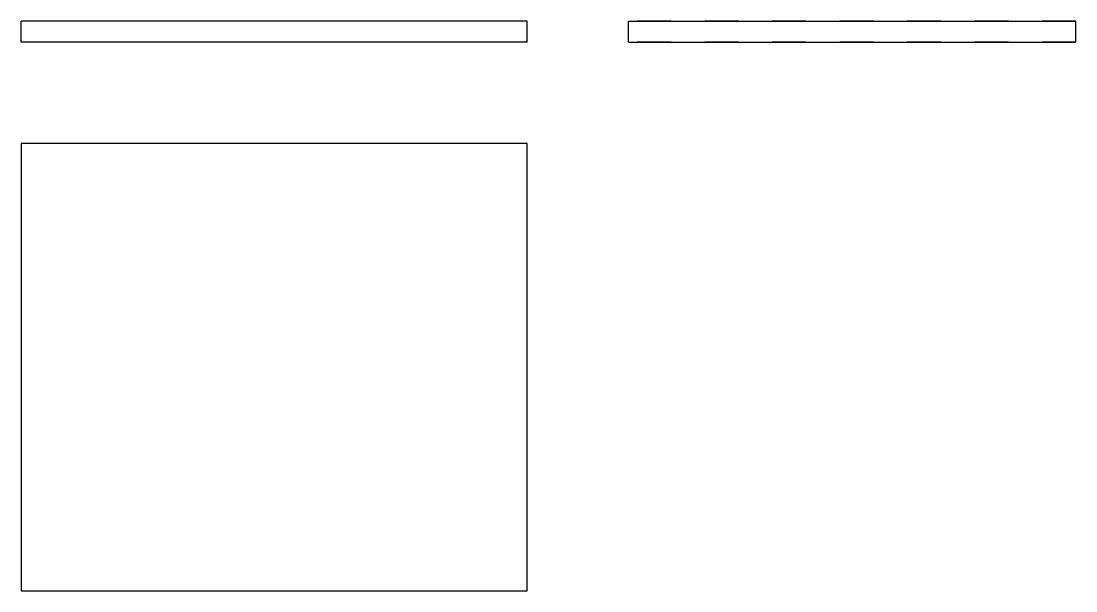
# Model space of a CAD drawing. Extents: x 0 to 3.13, y 0 to 1.69.
import ezdxf

# ---------------------------------------------------------------- set-up
doc = ezdxf.new("R2010")
doc.units = 0
doc.linetypes.add('HIDDEN', pattern=[0.075, 0.050025, -0.024975])
for name, color, linetype in [('FRONT', 7, 'CONTINUOUS'), ('LEFT', 7, 'CONTINUOUS'), ('LEFT_HID', 7, 'HIDDEN'), ('TOP', 7, 'CONTINUOUS')]:
    doc.layers.add(name, color=color, linetype=linetype)

msp = doc.modelspace()

# ---------------------------------------------------------------- linework, layer by layer
at = {"layer": 'FRONT'}
for p, q in [((1.5, 1.688816), (0, 1.688816)), ((0, 1.626316), (0, 1.688816)), ((1.5, 1.626316), (1.5, 1.688816)), ((1.5, 1.626316), (0, 1.626316))]:
    msp.add_line(p, q, dxfattribs=at)
at = {"layer": 'LEFT'}
for p, q in [((1.8, 1.626316), (1.8, 1.688816)), ((1.8, 1.688816), (3.126316, 1.688816)), ((3.126316, 1.626316), (3.126316, 1.688816)), ((1.8, 1.626316), (3.126316, 1.626316))]:
    msp.add_line(p, q, dxfattribs=at)
at = {"layer": 'LEFT_HID', "linetype": 'HIDDEN'}
for p, q in [((3.126316, 1.688816), (1.8, 1.688816)), ((3.126316, 1.626316), (1.8, 1.626316))]:
    msp.add_line(p, q, dxfattribs=at)
at = {"layer": 'TOP'}
for p, q in [((1.5, 1.326316), (0, 1.326316)), ((0, 1.326316), (0, 0)), ((1.5, 0), (1.5, 1.326316)), ((0, 0), (1.5, 0))]:
    msp.add_line(p, q, dxfattribs=at)

doc.saveas('drawing.dxf')
